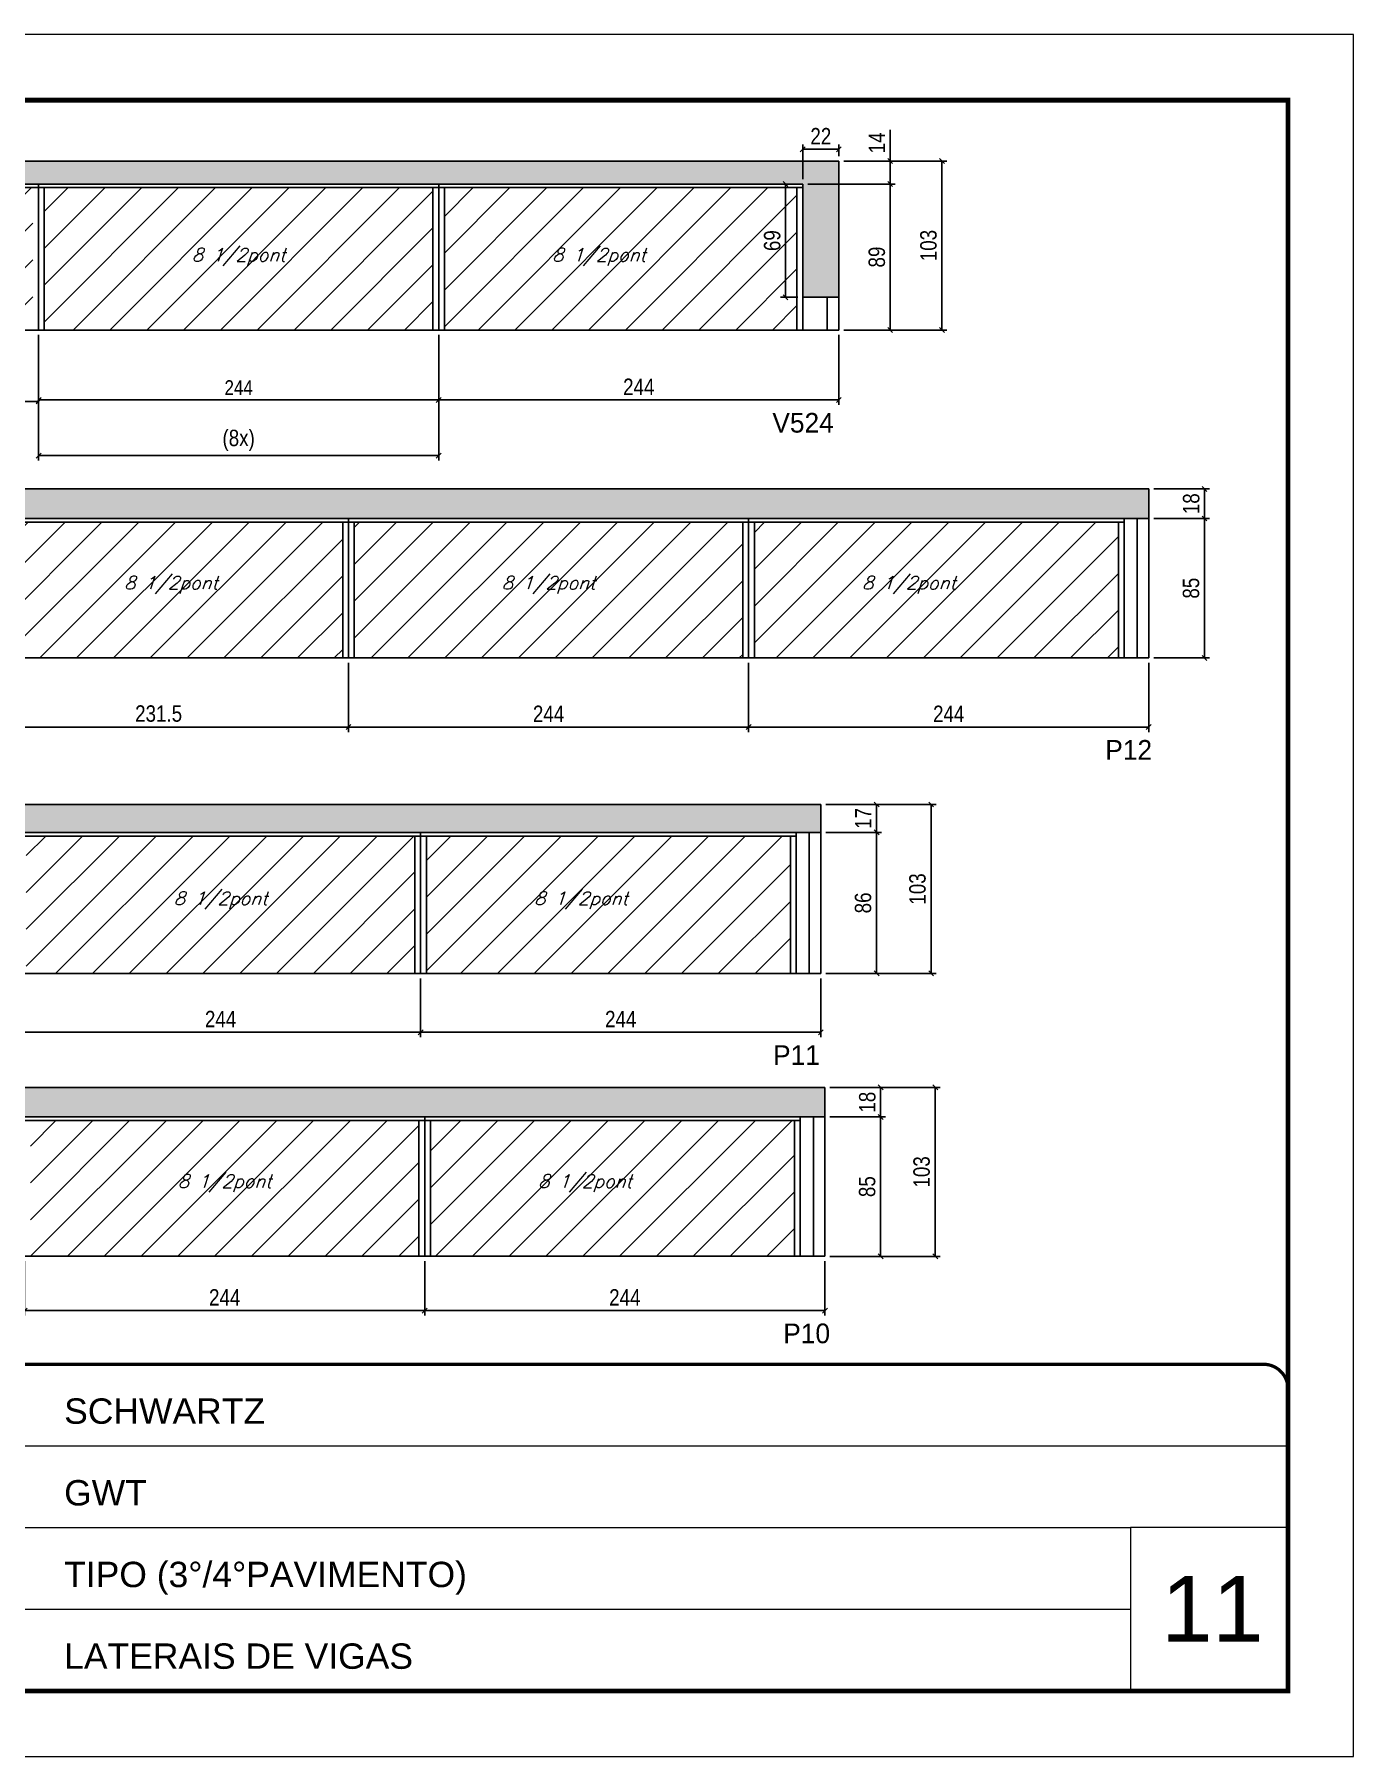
# Model space of a CAD drawing. Extents: x 13154 to 22413, y 1253 to 30260.
# Drawn here: x 17018 to 17823, y 26522 to 27572 of the extents above; entities that cross this region are included whole.
import ezdxf

# ---------------------------------------------------------------- set-up
doc = ezdxf.new("R2010")
doc.units = 0
doc.linetypes.add('CONTINUO', pattern=[0])
doc.linetypes.add('DASHED', pattern=[0.75, 0.5, -0.25])
for name, color, linetype in [('5', 5, 'Continuous'), ('COTA', 241, 'Continuous'), ('Painéis', 200, 'Continuous'), ('SARR_2.2x7', 40, 'Continuous'), ('SARR_3.5x7', 81, 'Continuous'), ('texto', 7, 'Continuous')]:
    doc.layers.add(name, color=color, linetype=linetype)
for name, color, linetype, lineweight in [('CARIMBO', 255, 'Continuous', 9), ('Folhas', 255, 'Continuous', 9), ('Hachura', 251, 'Continuous', 9), ('SARRAFO DE PRESSAO', 251, 'DASHED', 9)]:
    doc.layers.add(name, color=color, linetype=linetype, lineweight=lineweight)
doc.styles.add('ARIAL', font='arial.ttf')
doc.styles.add('COTA TECNICA', font='techl___.ttf', dxfattribs={"height": 10})
doc.styles.add('COTA TECNICA-50', font='techl___.ttf', dxfattribs={"height": 9})
doc.styles.add('Romans', font='romans.shx')
doc.styles.add('ROMAS860', font='ROMAS860.SHX')
doc.dimstyles.new('COTA PAINEL-50', dxfattribs={"dimtxt": 9, "dimasz": 3, "dimexe": 3, "dimexo": 3, "dimgap": 3, "dimtad": 1, "dimdec": 1, "dimzin": 12, "dimdsep": 46, "dimtxsty": 'COTA TECNICA-50', "dimblk1": 'OBLIQUE', "dimblk2": 'OBLIQUE', "dimsah": 1, "dimcen": 0.9, "dimclrd": 4, "dimclre": 4, "dimclrt": 240, "dimadec": 1, "dimazin": 3, "dimtfac": 1, "dimtdec": 1, "dimtmove": 0, "dimatfit": 3, "dimfxl": 1, "dimtolj": 1, "dimtzin": 12, "dimarcsym": 0})
doc.dimstyles.new('PAINEL', dxfattribs={"dimtxt": 10, "dimasz": 3, "dimexe": 3, "dimexo": 3, "dimgap": 3, "dimtad": 1, "dimdec": 1, "dimzin": 12, "dimdsep": 46, "dimtxsty": 'COTA TECNICA', "dimblk1": 'OBLIQUE', "dimblk2": 'OBLIQUE', "dimsah": 1, "dimcen": 0.9, "dimclrd": 4, "dimclre": 4, "dimclrt": 240, "dimadec": 1, "dimazin": 3, "dimtfac": 1, "dimtdec": 1, "dimtmove": 0, "dimatfit": 3, "dimfxl": 1, "dimtolj": 1, "dimtzin": 12, "dimarcsym": 0})

# ---------------------------------------------------------------- blocks, each defined once
blk = doc.blocks.new('9999999999')
at = {"color": 30, "linetype": 'CONTINUO'}
for p, q in [((98564.6, 34379.6), (99584, 34379.6)), ((98564.6, 34329.8), (99488, 34329.8)), ((99584, 34329.8), (99488, 34329.8)), ((99488, 34329.8), (99488, 34230.2)), ((98564.6, 34280), (99488, 34280))]:
    blk.add_line(p, q, dxfattribs=at)
at = {"color": 30, "linetype": 'CONTINUO', "const_width": 2}
blk.add_lwpolyline([(99584, 34230.2), (99584, 34414.4, 0.414214), (99569, 34429.4), (98229, 34429.4, 0.414214), (98214, 34414.4), (98214, 34245.2, 0.414214), (98229, 34230.2), (99584, 34230.2)], format="xyb", dxfattribs=at)
at = {"layer": 'Folhas'}
blk.add_lwpolyline([(98139, 34190.2), (99624, 34190.2), (99624, 35240.2), (98139, 35240.2)], close=True, dxfattribs=at)
at = {"layer": 'Folhas', "color": 30, "const_width": 3}
blk.add_lwpolyline([(98214, 34230.2), (99584, 34230.2), (99584, 35200.2), (98214, 35200.2)], close=True, dxfattribs=at)
at = {"color": 7, "linetype": 'Continuous', "ltscale": 5, "style": 'ARIAL'}
for s, height, p in [('SCHWARTZ', 15.48, (98837.7, 34393.1)), ('GWT', 15.48, (98837.7, 34343.3)), ('TIPO (3°/4°PAVIMENTO)', 15.483, (98837.7, 34293.5)), ('LATERAIS DE VIGAS', 15.483, (98837.7, 34243.7))]:
    blk.add_text(s, height=height, dxfattribs=at).set_placement(p)
blk = doc.blocks.new('_Oblique')
at = {"color": 0, "linetype": 'ByBlock', "lineweight": -2}
blk.add_line((-0.5, -0.5), (0.5, 0.5), dxfattribs=at)
blk = doc.blocks.new('*D170')
at = {"layer": 'COTA', "color": 4, "linetype": 'ByBlock', "lineweight": -2, "transparency": 16777216}
for p, q in [((17021, 27388.8), (17021, 27346.2)), ((17265, 27388.8), (17265, 27346.2)), ((17021, 27349.2), (17265, 27349.2))]:
    blk.add_line(p, q, dxfattribs=at)
at = {"layer": 'Defpoints', "color": 0, "linetype": 'ByBlock', "transparency": 16777216}
for p in [(17021, 27391.8), (17265, 27391.8), (17265, 27349.2)]:
    blk.add_point(p, dxfattribs=at)
at = {"layer": 'COTA', "color": 4, "linetype": 'ByBlock', "lineweight": -2, "transparency": 16777216, "xscale": 3, "yscale": 3, "zscale": 3, "rotation": 180}
blk.add_blockref('_Oblique', (17021, 27349.2), dxfattribs=at)
at = {"layer": 'COTA', "color": 4, "linetype": 'ByBlock', "lineweight": -2, "transparency": 16777216, "xscale": 3, "yscale": 3, "zscale": 3}
blk.add_blockref('_Oblique', (17265, 27349.2), dxfattribs=at)
at = {"layer": 'COTA', "color": 240, "linetype": 'ByBlock', "transparency": 16777216, "insert": (17143, 27356.7), "char_height": 9, "attachment_point": 5, "style": 'COTA TECNICA-50'}
blk.add_mtext('\\A1;244', dxfattribs=at)
blk = doc.blocks.new('*D172')
at = {"layer": 'COTA', "color": 4, "linetype": 'ByBlock', "lineweight": -2, "transparency": 16777216}
for p, q in [((16777, 27388.8), (16777, 27345.3)), ((17021, 27388.8), (17021, 27345.3)), ((17021, 27348.3), (16777, 27348.3))]:
    blk.add_line(p, q, dxfattribs=at)
at = {"layer": 'Defpoints', "color": 0, "linetype": 'ByBlock', "transparency": 16777216}
for p in [(16777, 27391.8), (17021, 27391.8), (16777, 27348.3)]:
    blk.add_point(p, dxfattribs=at)
at = {"layer": 'COTA', "color": 4, "linetype": 'ByBlock', "lineweight": -2, "transparency": 16777216, "xscale": 3, "yscale": 3, "zscale": 3, "rotation": 180}
blk.add_blockref('_Oblique', (16777, 27348.3), dxfattribs=at)
at = {"layer": 'COTA', "color": 4, "linetype": 'ByBlock', "lineweight": -2, "transparency": 16777216, "xscale": 3, "yscale": 3, "zscale": 3}
blk.add_blockref('_Oblique', (17021, 27348.3), dxfattribs=at)
at = {"layer": 'COTA', "color": 240, "linetype": 'ByBlock', "transparency": 16777216, "insert": (16899, 27356.3), "char_height": 10, "attachment_point": 5, "style": 'COTA TECNICA'}
blk.add_mtext('\\A1;244', dxfattribs=at)
blk = doc.blocks.new('*D173')
at = {"layer": 'COTA', "color": 4, "linetype": 'ByBlock', "lineweight": -2, "transparency": 16777216}
for p, q in [((17265, 27388.8), (17265, 27346.2)), ((17509, 27388.8), (17509, 27346.2)), ((17265, 27349.2), (17509, 27349.2))]:
    blk.add_line(p, q, dxfattribs=at)
at = {"layer": 'Defpoints', "color": 0, "linetype": 'ByBlock', "transparency": 16777216}
for p in [(17265, 27391.8), (17509, 27391.8), (17509, 27349.2)]:
    blk.add_point(p, dxfattribs=at)
at = {"layer": 'COTA', "color": 4, "linetype": 'ByBlock', "lineweight": -2, "transparency": 16777216, "xscale": 3, "yscale": 3, "zscale": 3, "rotation": 180}
blk.add_blockref('_Oblique', (17265, 27349.2), dxfattribs=at)
at = {"layer": 'COTA', "color": 4, "linetype": 'ByBlock', "lineweight": -2, "transparency": 16777216, "xscale": 3, "yscale": 3, "zscale": 3}
blk.add_blockref('_Oblique', (17509, 27349.2), dxfattribs=at)
at = {"layer": 'COTA', "color": 240, "linetype": 'ByBlock', "transparency": 16777216, "insert": (17387, 27357.2), "char_height": 10, "attachment_point": 5, "style": 'COTA TECNICA'}
blk.add_mtext('\\A1;244', dxfattribs=at)
blk = doc.blocks.new('*D174')
at = {"layer": 'COTA', "color": 4, "linetype": 'ByBlock', "lineweight": -2, "transparency": 16777216}
for p, q in [((17512, 27494.8), (17574.9, 27494.8)), ((17571.9, 27391.8), (17571.9, 27494.8)), ((17512, 27391.8), (17574.9, 27391.8))]:
    blk.add_line(p, q, dxfattribs=at)
at = {"layer": 'Defpoints', "color": 0, "linetype": 'ByBlock', "transparency": 16777216}
for p in [(17509, 27494.8), (17571.9, 27494.8), (17509, 27391.8)]:
    blk.add_point(p, dxfattribs=at)
at = {"layer": 'COTA', "color": 4, "linetype": 'ByBlock', "lineweight": -2, "transparency": 16777216, "xscale": 3, "yscale": 3, "zscale": 3}
for p, rotation in [((17571.9, 27494.8), 90), ((17571.9, 27391.8), 270)]:
    blk.add_blockref('_Oblique', p, dxfattribs=dict(at, rotation=rotation))
at = {"layer": 'COTA', "color": 240, "linetype": 'ByBlock', "transparency": 16777216, "insert": (17563.7, 27443.3), "char_height": 10, "attachment_point": 5, "rotation": 90, "style": 'COTA TECNICA'}
blk.add_mtext('\\A1;103', dxfattribs=at)
blk = doc.blocks.new('*D171')
at = {"layer": 'COTA', "color": 4, "lineweight": -2, "transparency": 16777216}
for p, q in [((17490, 27480.8), (17543.3, 27480.8)), ((17540.3, 27480.8), (17540.3, 27391.8)), ((17512, 27391.8), (17543.3, 27391.8))]:
    blk.add_line(p, q, dxfattribs=at)
at = {"layer": 'Defpoints', "color": 0, "transparency": 16777216}
for p in [(17487, 27480.8), (17509, 27391.8), (17540.3, 27391.8)]:
    blk.add_point(p, dxfattribs=at)
at = {"layer": 'COTA', "color": 4, "lineweight": -2, "transparency": 16777216, "xscale": 3, "yscale": 3, "zscale": 3}
for p, rotation in [((17540.3, 27480.8), 90), ((17540.3, 27391.8), 270)]:
    blk.add_blockref('_Oblique', p, dxfattribs=dict(at, rotation=rotation))
at = {"layer": 'COTA', "color": 240, "transparency": 16777216, "insert": (17532.2, 27436.3), "char_height": 10, "attachment_point": 5, "rotation": 90, "style": 'COTA TECNICA'}
blk.add_mtext('\\A1;89', dxfattribs=at)
blk = doc.blocks.new('*D175')
at = {"layer": 'COTA', "color": 4, "lineweight": -2, "transparency": 16777216}
for p, q in [((17540.3, 27494.8), (17540.3, 27513.9)), ((17512, 27494.8), (17543.3, 27494.8)), ((17540.3, 27480.8), (17540.3, 27494.8)), ((17490, 27480.8), (17543.3, 27480.8))]:
    blk.add_line(p, q, dxfattribs=at)
at = {"layer": 'Defpoints', "color": 0, "transparency": 16777216}
for p in [(17509, 27494.8), (17540.3, 27494.8), (17487, 27480.8)]:
    blk.add_point(p, dxfattribs=at)
at = {"layer": 'COTA', "color": 4, "lineweight": -2, "transparency": 16777216, "xscale": 3, "yscale": 3, "zscale": 3}
for p, rotation in [((17540.3, 27494.8), 90), ((17540.3, 27480.8), 270)]:
    blk.add_blockref('_Oblique', p, dxfattribs=dict(at, rotation=rotation))
at = {"layer": 'COTA', "color": 240, "transparency": 16777216, "insert": (17532.2, 27505.9), "char_height": 10, "attachment_point": 5, "rotation": 90, "style": 'COTA TECNICA'}
blk.add_mtext('\\A1;14', dxfattribs=at)
blk = doc.blocks.new('*D176')
at = {"layer": 'COTA', "color": 4, "lineweight": -2, "transparency": 16777216}
for p, q in [((17021, 27388.8), (17021, 27312.2)), ((17265, 27388.8), (17265, 27312.2)), ((17021, 27315.2), (17265, 27315.2))]:
    blk.add_line(p, q, dxfattribs=at)
at = {"layer": 'Defpoints', "color": 0, "transparency": 16777216}
for p in [(17021, 27391.8), (17265, 27391.8), (17265, 27315.2)]:
    blk.add_point(p, dxfattribs=at)
at = {"layer": 'COTA', "color": 4, "lineweight": -2, "transparency": 16777216, "xscale": 3, "yscale": 3, "zscale": 3, "rotation": 180}
blk.add_blockref('_Oblique', (17021, 27315.2), dxfattribs=at)
at = {"layer": 'COTA', "color": 4, "lineweight": -2, "transparency": 16777216, "xscale": 3, "yscale": 3, "zscale": 3}
blk.add_blockref('_Oblique', (17265, 27315.2), dxfattribs=at)
at = {"layer": 'COTA', "color": 240, "transparency": 16777216, "insert": (17143, 27324.5), "char_height": 10, "attachment_point": 5, "style": 'COTA TECNICA'}
blk.add_mtext('\\A1;(8x)', dxfattribs=at)
blk = doc.blocks.new('*D177')
at = {"layer": 'COTA', "color": 4, "lineweight": -2, "transparency": 16777216}
for p, q in [((17487, 27483.8), (17487, 27505)), ((17487, 27502), (17509, 27502)), ((17509, 27497.8), (17509, 27505))]:
    blk.add_line(p, q, dxfattribs=at)
at = {"layer": 'Defpoints', "color": 0, "transparency": 16777216}
for p in [(17509, 27502), (17509, 27494.8), (17487, 27480.8)]:
    blk.add_point(p, dxfattribs=at)
at = {"layer": 'COTA', "color": 4, "lineweight": -2, "transparency": 16777216, "xscale": 3, "yscale": 3, "zscale": 3, "rotation": 180}
blk.add_blockref('_Oblique', (17487, 27502), dxfattribs=at)
at = {"layer": 'COTA', "color": 4, "lineweight": -2, "transparency": 16777216, "xscale": 3, "yscale": 3, "zscale": 3}
blk.add_blockref('_Oblique', (17509, 27502), dxfattribs=at)
at = {"layer": 'COTA', "color": 240, "transparency": 16777216, "insert": (17498, 27510), "char_height": 10, "attachment_point": 5, "style": 'COTA TECNICA'}
blk.add_mtext('\\A1;22', dxfattribs=at)
blk = doc.blocks.new('*D178')
at = {"layer": 'COTA', "color": 4, "lineweight": -2, "transparency": 16777216}
for p, q in [((17484, 27480.8), (17473.5, 27480.8)), ((17476.5, 27411.8), (17476.5, 27480.8)), ((17484, 27411.8), (17473.5, 27411.8))]:
    blk.add_line(p, q, dxfattribs=at)
at = {"layer": 'Defpoints', "color": 0, "transparency": 16777216}
for p in [(17476.5, 27480.8), (17487, 27480.8), (17487, 27411.8)]:
    blk.add_point(p, dxfattribs=at)
at = {"layer": 'COTA', "color": 4, "lineweight": -2, "transparency": 16777216, "xscale": 3, "yscale": 3, "zscale": 3}
for p, rotation in [((17476.5, 27480.8), 90), ((17476.5, 27411.8), 270)]:
    blk.add_blockref('_Oblique', p, dxfattribs=dict(at, rotation=rotation))
at = {"layer": 'COTA', "color": 240, "transparency": 16777216, "insert": (17468.4, 27446.3), "char_height": 10, "attachment_point": 5, "rotation": 90, "style": 'COTA TECNICA'}
blk.add_mtext('\\A1;69', dxfattribs=at)
blk = doc.blocks.new('*D183')
at = {"layer": 'COTA', "color": 4, "lineweight": -2, "transparency": 16777216}
for p, q in [((16978.5, 27188.9), (16978.5, 27146.7)), ((17210, 27188.9), (17210, 27146.7)), ((16978.5, 27149.7), (17210, 27149.7))]:
    blk.add_line(p, q, dxfattribs=at)
at = {"layer": 'Defpoints', "color": 0, "transparency": 16777216}
for p in [(16978.5, 27191.9), (17210, 27191.9), (17210, 27149.7)]:
    blk.add_point(p, dxfattribs=at)
at = {"layer": 'COTA', "color": 4, "lineweight": -2, "transparency": 16777216, "xscale": 3, "yscale": 3, "zscale": 3, "rotation": 180}
blk.add_blockref('_Oblique', (16978.5, 27149.7), dxfattribs=at)
at = {"layer": 'COTA', "color": 4, "lineweight": -2, "transparency": 16777216, "xscale": 3, "yscale": 3, "zscale": 3}
blk.add_blockref('_Oblique', (17210, 27149.7), dxfattribs=at)
at = {"layer": 'COTA', "color": 240, "transparency": 16777216, "insert": (17094.2, 27157.9), "char_height": 10, "attachment_point": 5, "style": 'COTA TECNICA'}
blk.add_mtext('\\A1;231.5', dxfattribs=at)
blk = doc.blocks.new('*D184')
at = {"layer": 'COTA', "color": 4, "lineweight": -2, "transparency": 16777216}
for p, q in [((17210, 27188.9), (17210, 27146.7)), ((17454, 27188.9), (17454, 27146.7)), ((17210, 27149.7), (17454, 27149.7))]:
    blk.add_line(p, q, dxfattribs=at)
at = {"layer": 'Defpoints', "color": 0, "transparency": 16777216}
for p in [(17210, 27191.9), (17454, 27191.9), (17454, 27149.7)]:
    blk.add_point(p, dxfattribs=at)
at = {"layer": 'COTA', "color": 4, "lineweight": -2, "transparency": 16777216, "xscale": 3, "yscale": 3, "zscale": 3, "rotation": 180}
blk.add_blockref('_Oblique', (17210, 27149.7), dxfattribs=at)
at = {"layer": 'COTA', "color": 4, "lineweight": -2, "transparency": 16777216, "xscale": 3, "yscale": 3, "zscale": 3}
blk.add_blockref('_Oblique', (17454, 27149.7), dxfattribs=at)
at = {"layer": 'COTA', "color": 240, "transparency": 16777216, "insert": (17332, 27157.8), "char_height": 10, "attachment_point": 5, "style": 'COTA TECNICA'}
blk.add_mtext('\\A1;244', dxfattribs=at)
blk = doc.blocks.new('*D185')
at = {"layer": 'COTA', "color": 4, "lineweight": -2, "transparency": 16777216}
for p, q in [((17454, 27188.9), (17454, 27146.7)), ((17698, 27188.9), (17698, 27146.7)), ((17454, 27149.7), (17698, 27149.7))]:
    blk.add_line(p, q, dxfattribs=at)
at = {"layer": 'Defpoints', "color": 0, "transparency": 16777216}
for p in [(17454, 27191.9), (17698, 27191.9), (17698, 27149.7)]:
    blk.add_point(p, dxfattribs=at)
at = {"layer": 'COTA', "color": 4, "lineweight": -2, "transparency": 16777216, "xscale": 3, "yscale": 3, "zscale": 3, "rotation": 180}
blk.add_blockref('_Oblique', (17454, 27149.7), dxfattribs=at)
at = {"layer": 'COTA', "color": 4, "lineweight": -2, "transparency": 16777216, "xscale": 3, "yscale": 3, "zscale": 3}
blk.add_blockref('_Oblique', (17698, 27149.7), dxfattribs=at)
at = {"layer": 'COTA', "color": 240, "transparency": 16777216, "insert": (17576, 27157.8), "char_height": 10, "attachment_point": 5, "style": 'COTA TECNICA'}
blk.add_mtext('\\A1;244', dxfattribs=at)
blk = doc.blocks.new('*D186')
at = {"layer": 'COTA', "color": 4, "lineweight": -2, "transparency": 16777216}
for p, q in [((17701, 27276.9), (17735, 27276.9)), ((17732, 27276.9), (17732, 27191.9)), ((17701, 27191.9), (17735, 27191.9))]:
    blk.add_line(p, q, dxfattribs=at)
at = {"layer": 'Defpoints', "color": 0, "transparency": 16777216}
for p in [(17698, 27276.9), (17698, 27191.9), (17732, 27191.9)]:
    blk.add_point(p, dxfattribs=at)
at = {"layer": 'COTA', "color": 4, "lineweight": -2, "transparency": 16777216, "xscale": 3, "yscale": 3, "zscale": 3}
for p, rotation in [((17732, 27276.9), 90), ((17732, 27191.9), 270)]:
    blk.add_blockref('_Oblique', p, dxfattribs=dict(at, rotation=rotation))
at = {"layer": 'COTA', "color": 240, "transparency": 16777216, "insert": (17723.8, 27234.4), "char_height": 10, "attachment_point": 5, "rotation": 90, "style": 'COTA TECNICA'}
blk.add_mtext('\\A1;85', dxfattribs=at)
blk = doc.blocks.new('*D187')
at = {"layer": 'COTA', "color": 4, "lineweight": -2, "transparency": 16777216}
for p, q in [((17701, 27294.9), (17735, 27294.9)), ((17732, 27276.9), (17732, 27294.9)), ((17701, 27276.9), (17735, 27276.9))]:
    blk.add_line(p, q, dxfattribs=at)
at = {"layer": 'Defpoints', "color": 0, "transparency": 16777216}
for p in [(17698, 27294.9), (17732, 27294.9), (17698, 27276.9)]:
    blk.add_point(p, dxfattribs=at)
at = {"layer": 'COTA', "color": 4, "lineweight": -2, "transparency": 16777216, "xscale": 3, "yscale": 3, "zscale": 3}
for p, rotation in [((17732, 27294.9), 90), ((17732, 27276.9), 270)]:
    blk.add_blockref('_Oblique', p, dxfattribs=dict(at, rotation=rotation))
at = {"layer": 'COTA', "color": 240, "transparency": 16777216, "insert": (17723.9, 27285.9), "char_height": 10, "attachment_point": 5, "rotation": 90, "style": 'COTA TECNICA'}
blk.add_mtext('\\A1;18', dxfattribs=at)
blk = doc.blocks.new('*D189')
at = {"layer": 'COTA', "color": 4, "lineweight": -2, "transparency": 16777216}
for p, q in [((17010, 26996.5), (17010, 26960.6)), ((17254, 26996.5), (17254, 26960.6)), ((17010, 26963.6), (17254, 26963.6))]:
    blk.add_line(p, q, dxfattribs=at)
at = {"layer": 'Defpoints', "color": 0, "transparency": 16777216}
for p in [(17010, 26999.5), (17254, 26999.5), (17254, 26963.6)]:
    blk.add_point(p, dxfattribs=at)
at = {"layer": 'COTA', "color": 4, "lineweight": -2, "transparency": 16777216, "xscale": 3, "yscale": 3, "zscale": 3, "rotation": 180}
blk.add_blockref('_Oblique', (17010, 26963.6), dxfattribs=at)
at = {"layer": 'COTA', "color": 4, "lineweight": -2, "transparency": 16777216, "xscale": 3, "yscale": 3, "zscale": 3}
blk.add_blockref('_Oblique', (17254, 26963.6), dxfattribs=at)
at = {"layer": 'COTA', "color": 240, "transparency": 16777216, "insert": (17132, 26971.7), "char_height": 10, "attachment_point": 5, "style": 'COTA TECNICA'}
blk.add_mtext('\\A1;244', dxfattribs=at)
blk = doc.blocks.new('*D190')
at = {"layer": 'COTA', "color": 4, "lineweight": -2, "transparency": 16777216}
for p, q in [((17254, 26996.5), (17254, 26960.6)), ((17498, 26996.5), (17498, 26960.6)), ((17254, 26963.6), (17498, 26963.6))]:
    blk.add_line(p, q, dxfattribs=at)
at = {"layer": 'Defpoints', "color": 0, "transparency": 16777216}
for p in [(17254, 26999.5), (17498, 26999.5), (17498, 26963.6)]:
    blk.add_point(p, dxfattribs=at)
at = {"layer": 'COTA', "color": 4, "lineweight": -2, "transparency": 16777216, "xscale": 3, "yscale": 3, "zscale": 3, "rotation": 180}
blk.add_blockref('_Oblique', (17254, 26963.6), dxfattribs=at)
at = {"layer": 'COTA', "color": 4, "lineweight": -2, "transparency": 16777216, "xscale": 3, "yscale": 3, "zscale": 3}
blk.add_blockref('_Oblique', (17498, 26963.6), dxfattribs=at)
at = {"layer": 'COTA', "color": 240, "transparency": 16777216, "insert": (17376, 26971.7), "char_height": 10, "attachment_point": 5, "style": 'COTA TECNICA'}
blk.add_mtext('\\A1;244', dxfattribs=at)
blk = doc.blocks.new('*D191')
at = {"layer": 'COTA', "color": 4, "lineweight": -2, "transparency": 16777216}
for p, q in [((17501, 27085.5), (17535, 27085.5)), ((17532, 27085.5), (17532, 26999.5)), ((17501, 26999.5), (17535, 26999.5))]:
    blk.add_line(p, q, dxfattribs=at)
at = {"layer": 'Defpoints', "color": 0, "transparency": 16777216}
for p in [(17498, 27085.5), (17498, 26999.5), (17532, 26999.5)]:
    blk.add_point(p, dxfattribs=at)
at = {"layer": 'COTA', "color": 4, "lineweight": -2, "transparency": 16777216, "xscale": 3, "yscale": 3, "zscale": 3}
for p, rotation in [((17532, 27085.5), 90), ((17532, 26999.5), 270)]:
    blk.add_blockref('_Oblique', p, dxfattribs=dict(at, rotation=rotation))
at = {"layer": 'COTA', "color": 240, "transparency": 16777216, "insert": (17523.8, 27042.5), "char_height": 10, "attachment_point": 5, "rotation": 90, "style": 'COTA TECNICA'}
blk.add_mtext('\\A1;86', dxfattribs=at)
blk = doc.blocks.new('*D192')
at = {"layer": 'COTA', "color": 4, "lineweight": -2, "transparency": 16777216}
for p, q in [((17501, 27102.5), (17535, 27102.5)), ((17532, 27085.5), (17532, 27102.5)), ((17501, 27085.5), (17535, 27085.5))]:
    blk.add_line(p, q, dxfattribs=at)
at = {"layer": 'Defpoints', "color": 0, "transparency": 16777216}
for p in [(17498, 27102.5), (17532, 27102.5), (17498, 27085.5)]:
    blk.add_point(p, dxfattribs=at)
at = {"layer": 'COTA', "color": 4, "lineweight": -2, "transparency": 16777216, "xscale": 3, "yscale": 3, "zscale": 3}
for p, rotation in [((17532, 27102.5), 90), ((17532, 27085.5), 270)]:
    blk.add_blockref('_Oblique', p, dxfattribs=dict(at, rotation=rotation))
at = {"layer": 'COTA', "color": 240, "transparency": 16777216, "insert": (17523.9, 27094), "char_height": 10, "attachment_point": 5, "rotation": 90, "style": 'COTA TECNICA'}
blk.add_mtext('\\A1;17', dxfattribs=at)
blk = doc.blocks.new('*D193')
at = {"layer": 'COTA', "color": 4, "lineweight": -2, "transparency": 16777216}
for p, q in [((17501, 27102.5), (17568.3, 27102.5)), ((17565.3, 26999.5), (17565.3, 27102.5)), ((17501, 26999.5), (17568.3, 26999.5))]:
    blk.add_line(p, q, dxfattribs=at)
at = {"layer": 'Defpoints', "color": 0, "transparency": 16777216}
for p in [(17498, 27102.5), (17565.3, 27102.5), (17498, 26999.5)]:
    blk.add_point(p, dxfattribs=at)
at = {"layer": 'COTA', "color": 4, "lineweight": -2, "transparency": 16777216, "xscale": 3, "yscale": 3, "zscale": 3}
for p, rotation in [((17565.3, 27102.5), 90), ((17565.3, 26999.5), 270)]:
    blk.add_blockref('_Oblique', p, dxfattribs=dict(at, rotation=rotation))
at = {"layer": 'COTA', "color": 240, "transparency": 16777216, "insert": (17557, 27051), "char_height": 10, "attachment_point": 5, "rotation": 90, "style": 'COTA TECNICA'}
blk.add_mtext('\\A1;103', dxfattribs=at)
blk = doc.blocks.new('*D196')
at = {"layer": 'COTA', "color": 4, "lineweight": -2, "transparency": 16777216}
for p, q in [((17012.5, 26824), (17012.5, 26790.9)), ((17256.5, 26824), (17256.5, 26790.9)), ((17012.5, 26793.9), (17256.5, 26793.9))]:
    blk.add_line(p, q, dxfattribs=at)
at = {"layer": 'Defpoints', "color": 0, "transparency": 16777216}
for p in [(17012.5, 26827), (17256.5, 26827), (17256.5, 26793.9)]:
    blk.add_point(p, dxfattribs=at)
at = {"layer": 'COTA', "color": 4, "lineweight": -2, "transparency": 16777216, "xscale": 3, "yscale": 3, "zscale": 3, "rotation": 180}
blk.add_blockref('_Oblique', (17012.5, 26793.9), dxfattribs=at)
at = {"layer": 'COTA', "color": 4, "lineweight": -2, "transparency": 16777216, "xscale": 3, "yscale": 3, "zscale": 3}
blk.add_blockref('_Oblique', (17256.5, 26793.9), dxfattribs=at)
at = {"layer": 'COTA', "color": 240, "transparency": 16777216, "insert": (17134.5, 26802), "char_height": 10, "attachment_point": 5, "style": 'COTA TECNICA'}
blk.add_mtext('\\A1;244', dxfattribs=at)
blk = doc.blocks.new('*D197')
at = {"layer": 'COTA', "color": 4, "lineweight": -2, "transparency": 16777216}
for p, q in [((17256.5, 26824), (17256.5, 26790.9)), ((17500.5, 26824), (17500.5, 26790.9)), ((17256.5, 26793.9), (17500.5, 26793.9))]:
    blk.add_line(p, q, dxfattribs=at)
at = {"layer": 'Defpoints', "color": 0, "transparency": 16777216}
for p in [(17256.5, 26827), (17500.5, 26827), (17500.5, 26793.9)]:
    blk.add_point(p, dxfattribs=at)
at = {"layer": 'COTA', "color": 4, "lineweight": -2, "transparency": 16777216, "xscale": 3, "yscale": 3, "zscale": 3, "rotation": 180}
blk.add_blockref('_Oblique', (17256.5, 26793.9), dxfattribs=at)
at = {"layer": 'COTA', "color": 4, "lineweight": -2, "transparency": 16777216, "xscale": 3, "yscale": 3, "zscale": 3}
blk.add_blockref('_Oblique', (17500.5, 26793.9), dxfattribs=at)
at = {"layer": 'COTA', "color": 240, "transparency": 16777216, "insert": (17378.5, 26802), "char_height": 10, "attachment_point": 5, "style": 'COTA TECNICA'}
blk.add_mtext('\\A1;244', dxfattribs=at)
blk = doc.blocks.new('*D198')
at = {"layer": 'COTA', "color": 4, "lineweight": -2, "transparency": 16777216}
for p, q in [((17503.5, 26912), (17537.5, 26912)), ((17534.5, 26912), (17534.5, 26827)), ((17503.5, 26827), (17537.5, 26827))]:
    blk.add_line(p, q, dxfattribs=at)
at = {"layer": 'Defpoints', "color": 0, "transparency": 16777216}
for p in [(17500.5, 26912), (17500.5, 26827), (17534.5, 26827)]:
    blk.add_point(p, dxfattribs=at)
at = {"layer": 'COTA', "color": 4, "lineweight": -2, "transparency": 16777216, "xscale": 3, "yscale": 3, "zscale": 3}
for p, rotation in [((17534.5, 26912), 90), ((17534.5, 26827), 270)]:
    blk.add_blockref('_Oblique', p, dxfattribs=dict(at, rotation=rotation))
at = {"layer": 'COTA', "color": 240, "transparency": 16777216, "insert": (17526.3, 26869.5), "char_height": 10, "attachment_point": 5, "rotation": 90, "style": 'COTA TECNICA'}
blk.add_mtext('\\A1;85', dxfattribs=at)
blk = doc.blocks.new('*D199')
at = {"layer": 'COTA', "color": 4, "lineweight": -2, "transparency": 16777216}
for p, q in [((17503.5, 26930), (17537.5, 26930)), ((17534.5, 26912), (17534.5, 26930)), ((17503.5, 26912), (17537.5, 26912))]:
    blk.add_line(p, q, dxfattribs=at)
at = {"layer": 'Defpoints', "color": 0, "transparency": 16777216}
for p in [(17500.5, 26930), (17534.5, 26930), (17500.5, 26912)]:
    blk.add_point(p, dxfattribs=at)
at = {"layer": 'COTA', "color": 4, "lineweight": -2, "transparency": 16777216, "xscale": 3, "yscale": 3, "zscale": 3}
for p, rotation in [((17534.5, 26930), 90), ((17534.5, 26912), 270)]:
    blk.add_blockref('_Oblique', p, dxfattribs=dict(at, rotation=rotation))
at = {"layer": 'COTA', "color": 240, "transparency": 16777216, "insert": (17526.4, 26921), "char_height": 10, "attachment_point": 5, "rotation": 90, "style": 'COTA TECNICA'}
blk.add_mtext('\\A1;18', dxfattribs=at)
blk = doc.blocks.new('*D194')
at = {"layer": 'COTA', "color": 4, "lineweight": -2, "transparency": 16777216}
for p, q in [((17503.5, 26930), (17570.8, 26930)), ((17567.8, 26827), (17567.8, 26930)), ((17503.5, 26827), (17570.8, 26827))]:
    blk.add_line(p, q, dxfattribs=at)
at = {"layer": 'Defpoints', "color": 0, "transparency": 16777216}
for p in [(17500.5, 26930), (17567.8, 26930), (17500.5, 26827)]:
    blk.add_point(p, dxfattribs=at)
at = {"layer": 'COTA', "color": 4, "lineweight": -2, "transparency": 16777216, "xscale": 3, "yscale": 3, "zscale": 3}
for p, rotation in [((17567.8, 26930), 90), ((17567.8, 26827), 270)]:
    blk.add_blockref('_Oblique', p, dxfattribs=dict(at, rotation=rotation))
at = {"layer": 'COTA', "color": 240, "transparency": 16777216, "insert": (17559.5, 26878.5), "char_height": 10, "attachment_point": 5, "rotation": 90, "style": 'COTA TECNICA'}
blk.add_mtext('\\A1;103', dxfattribs=at)

msp = doc.modelspace()

# ---------------------------------------------------------------- hatches: boundary and pattern name
at = {"layer": 'COTA'}
h = msp.add_hatch(dxfattribs=at)
h.set_pattern_fill('AR-CONC', color=256, scale=0.03)
h.set_pattern_definition([(50, (-91.7323, 15.632), (5.4655401, -0.47817257), [0.5715, -6.2865]), (355, (-91.732, 15.632), (-1.0573026, 5.7317054), [0.4572, -5.0292175]), (100.451445, (-91.277, 15.5923), (4.4082374, 5.2535326), [0.4857003, -5.3427073]), (46.1842, (-91.732, 17.156), (8.1323712, -1.2612698), [0.85725, -9.42975]), (96.635558, (-91.0546, 17.051), (7.122124, 7.4227837), [0.7285507, -8.0140682]), (351.18415, (-91.732, 17.156), (7.122124, 7.4227837), [0.685799, -7.543792]), (21, (-90.9703, 16.775), (4.54843174, -3.06795595), [0.5715, -6.2865]), (326, (-90.97, 16.775), (1.85406085, 5.525639), [0.4572, -5.0292]), (71.451445, (-90.591, 16.5195), (6.4024926, 2.4576831), [0.4857003, -5.3426981]), (37.5, (-91.7323, 15.6322), (0.0926581, 2.53665117), [0, -4.96824, 0, -5.1054, 0, -5.04825]), (7.5, (-91.7323, 15.6322), (2.00458988, 3.00541724), [0, -2.91084, 0, -4.85394, 0, -1.92405]), (327.5, (-93.4315, 15.6322), (4.06771786, -0.17186232), [0, -1.905, 0, -5.9436, 0, -7.8867]), (317.5, (-94.1935, 15.632), (4.44387544, 0.76279473), [0, -2.4765, 0, -3.94716, 0, -5.6007])])
h.paths.add_polyline_path([(17486.98, 27411.81), (17508.98, 27411.81), (17508.98, 27494.81), (16776.98, 27494.81), (16776.98, 27480.81), (17486.98, 27480.81)])
h = msp.add_hatch(dxfattribs=at)
h.set_pattern_fill('AR-CONC', color=256, scale=0.03)
h.set_pattern_definition([(50, (0, 24.428), (5.4655401, -0.47817257), [0.5715, -6.2865]), (355, (0, 24.428), (-1.0573026, 5.7317054), [0.4572, -5.0292175]), (100.451445, (0.4555, 24.388), (4.4082374, 5.2535326), [0.4857003, -5.3427073]), (46.1842, (0, 25.952), (8.1323712, -1.2612698), [0.85725, -9.42975]), (96.635558, (0.678, 25.847), (7.122124, 7.4227837), [0.7285507, -8.0140682]), (351.18415, (0, 25.952), (7.122124, 7.4227837), [0.685799, -7.543792]), (21, (0.762, 25.571), (4.54843174, -3.06795595), [0.5715, -6.2865]), (326, (0.762, 25.571), (1.85406085, 5.525639), [0.4572, -5.0292]), (71.451445, (1.141, 25.315), (6.4024926, 2.4576831), [0.4857003, -5.3426981]), (37.5, (0, 24.4278), (0.0926581, 2.53665117), [0, -4.96824, 0, -5.1054, 0, -5.04825]), (7.5, (0, 24.4278), (2.00458988, 3.00541724), [0, -2.91084, 0, -4.85394, 0, -1.92405]), (327.5, (-1.6993, 24.4278), (4.06771786, -0.17186232), [0, -1.905, 0, -5.9436, 0, -7.8867]), (317.5, (-2.4613, 24.428), (4.44387544, 0.76279473), [0, -2.4765, 0, -3.94716, 0, -5.6007])])
h.paths.add_polyline_path([(16956.48, 27211.88), (16978.48, 27211.88), (16978.48, 27276.88), (17697.98, 27276.88), (17697.98, 27294.88), (16778.98, 27294.88), (16778.98, 27281.88), (16956.48, 27281.88)])
h = msp.add_hatch(dxfattribs=at)
h.set_pattern_fill('AR-CONC', color=256, scale=0.03)
h.paths.add_polyline_path([(17497.98, 27085.49), (17497.98, 27102.49), (16776.98, 27102.49), (16776.98, 27085.49)])
h = msp.add_hatch(dxfattribs=at)
h.set_pattern_fill('AR-CONC', color=256, scale=0.03)
h.set_pattern_definition([(50, (2.5, -172.444), (5.4655401, -0.47817257), [0.5715, -6.2865]), (355, (2.5, -172.444), (-1.0573026, 5.7317054), [0.4572, -5.0292175]), (100.451445, (2.9555, -172.4837), (4.4082374, 5.2535326), [0.4857003, -5.3427073]), (46.1842, (2.5, -170.92), (8.1323712, -1.2612698), [0.85725, -9.42975]), (96.635558, (3.178, -171.025), (7.122124, 7.4227837), [0.7285507, -8.0140682]), (351.18415, (2.5, -170.92), (7.122124, 7.4227837), [0.685799, -7.543792]), (21, (3.262, -171.301), (4.54843174, -3.06795595), [0.5715, -6.2865]), (326, (3.262, -171.301), (1.85406085, 5.525639), [0.4572, -5.0292]), (71.451445, (3.641, -171.5565), (6.4024926, 2.4576831), [0.4857003, -5.3426981]), (37.5, (2.5, -172.4439), (0.0926581, 2.53665117), [0, -4.96824, 0, -5.1054, 0, -5.04825]), (7.5, (2.5, -172.444), (2.00458988, 3.00541724), [0, -2.91084, 0, -4.85394, 0, -1.92405]), (327.5, (0.8007, -172.4439), (4.06771786, -0.17186232), [0, -1.905, 0, -5.9436, 0, -7.8867]), (317.5, (0.0387, -172.444), (4.44387544, 0.76279473), [0, -2.4765, 0, -3.94716, 0, -5.6007])])
h.paths.add_polyline_path([(17500.48, 26912.05), (17500.48, 26930.05), (16776.98, 26930.05), (16776.98, 26912.05)])
at = {"layer": 'Hachura', "linetype": 'ByBlock'}
h = msp.add_hatch(dxfattribs=at)
h.set_pattern_fill('ANSI31', color=256, scale=5)
h.paths.add_polyline_path([(16795.48, 27478.61), (16795.48, 27391.81), (17017.48, 27391.81), (17017.48, 27478.61)])
h.paths.add_polyline_path([(17261.48, 27391.81), (17261.48, 27478.61), (17024.48, 27478.61), (17024.48, 27391.81)])
h.paths.add_polyline_path([(17483.48, 27391.81), (17483.48, 27478.61), (17268.48, 27478.61), (17268.48, 27391.81)])
h.paths.add_polyline_path([(16952.98, 27191.88), (16952.98, 27279.68), (16797.48, 27279.68), (16797.48, 27191.88)])
h.paths.add_polyline_path([(17206.48, 27191.88), (17206.48, 27274.68), (16981.98, 27274.68), (16981.98, 27191.88)])
h.paths.add_polyline_path([(17450.48, 27191.88), (17450.48, 27274.68), (17213.48, 27274.68), (17213.48, 27191.88)])
h.paths.add_polyline_path([(17679.48, 27191.88), (17679.48, 27274.68), (17457.48, 27274.68), (17457.48, 27191.88)])
h.paths.add_polyline_path([(17479.48, 26999.49), (17479.48, 27083.29), (17257.48, 27083.29), (17257.48, 26999.49)])
h.paths.add_polyline_path([(17013.48, 27083.29), (17013.48, 26999.49), (17250.48, 26999.49), (17250.48, 27083.29)])
h.paths.add_polyline_path([(17006.48, 27083.29), (16795.48, 27083.29), (16795.48, 26999.49), (17006.48, 26999.49)])
h.paths.add_polyline_path([(16795.48, 26909.85), (16795.48, 26827.05), (17008.98, 26827.05), (17008.98, 26909.85)])
h.paths.add_polyline_path([(17015.98, 26909.85), (17015.98, 26827.05), (17252.98, 26827.05), (17252.98, 26909.85)])
h.paths.add_polyline_path([(17481.98, 26827.05), (17481.98, 26909.85), (17259.98, 26909.85), (17259.98, 26827.05)])

# ---------------------------------------------------------------- linework, layer by layer
at = {"layer": 'COTA', "linetype": 'ByBlock'}
for p, q in [((17508.98, 27494.81), (16776.98, 27494.81)), ((17508.98, 27411.81), (17508.98, 27494.81))]:
    msp.add_line(p, q, dxfattribs=at)
at = {"layer": 'COTA'}
for p, q in [((16778.98, 27294.88), (17697.98, 27294.88)), ((17697.98, 27276.88), (17697.98, 27294.88)), ((17497.98, 27102.49), (16776.98, 27102.49)), ((17497.98, 27085.49), (17497.98, 27102.49)), ((17500.48, 26930.05), (16776.98, 26930.05)), ((17500.48, 26912.05), (17500.48, 26930.05))]:
    msp.add_line(p, q, dxfattribs=at)
at = {"layer": 'Painéis', "linetype": 'Continuous'}
for p, q in [((16776.98, 27480.81), (17486.98, 27480.81)), ((17020.98, 27391.81), (17020.98, 27480.81)), ((17264.98, 27391.81), (17264.98, 27480.81)), ((17486.98, 27411.81), (17486.98, 27480.81)), ((17508.98, 27411.81), (17486.98, 27411.81)), ((17508.98, 27391.81), (17508.98, 27411.81)), ((17508.98, 27391.81), (16776.98, 27391.81)), ((16978.48, 27276.88), (17697.98, 27276.88)), ((17209.98, 27191.88), (17209.98, 27276.88)), ((17453.98, 27191.88), (17453.98, 27276.88)), ((17697.98, 27191.88), (17697.98, 27276.88)), ((17697.98, 27191.88), (16778.98, 27191.88)), ((16776.98, 27085.49), (17497.98, 27085.49)), ((17253.98, 26999.49), (17253.98, 27085.49)), ((17497.98, 26999.49), (17497.98, 27085.49)), ((16776.98, 26999.49), (17497.98, 26999.49)), ((16776.98, 26912.05), (17500.48, 26912.05)), ((17256.48, 26827.05), (17256.48, 26912.05)), ((17500.48, 26827.05), (17500.48, 26912.05)), ((16776.98, 26827.05), (17500.48, 26827.05))]:
    msp.add_line(p, q, dxfattribs=at)
at = {"layer": 'SARR_2.2x7', "linetype": 'Continuous'}
for p, q in [((16791.98, 27478.61), (17020.98, 27478.61)), ((17020.98, 27478.61), (17264.98, 27478.61)), ((17264.98, 27478.61), (17486.98, 27478.61)), ((17501.98, 27411.81), (17501.98, 27391.81)), ((16978.48, 27274.68), (17209.98, 27274.68)), ((17209.98, 27274.68), (17453.98, 27274.68)), ((17453.98, 27274.68), (17682.98, 27274.68)), ((17690.98, 27276.88), (17690.98, 27191.88)), ((17009.98, 27083.29), (17253.98, 27083.29)), ((17253.98, 27083.29), (17482.98, 27083.29)), ((17490.98, 27085.49), (17490.98, 26999.49)), ((17493.48, 26912.05), (17493.48, 26827.05)), ((17012.48, 26909.85), (17256.48, 26909.85)), ((17256.48, 26909.85), (17485.48, 26909.85))]:
    msp.add_line(p, q, dxfattribs=at)
at = {"layer": 'SARR_3.5x7'}
for p, q in [((17024.48, 27478.61), (17024.48, 27391.81)), ((17261.48, 27478.61), (17261.48, 27391.81)), ((17268.48, 27478.61), (17268.48, 27391.81)), ((17483.48, 27478.61), (17483.48, 27391.81)), ((17486.98, 27411.81), (17486.98, 27391.81)), ((17206.48, 27274.68), (17206.48, 27191.88)), ((17213.48, 27274.68), (17213.48, 27191.88)), ((17450.48, 27274.68), (17450.48, 27191.88)), ((17457.48, 27274.68), (17457.48, 27191.88)), ((17679.48, 27274.68), (17679.48, 27191.88)), ((17682.98, 27276.88), (17682.98, 27191.88)), ((17250.48, 27083.29), (17250.48, 26999.49)), ((17257.48, 27083.29), (17257.48, 26999.49)), ((17479.48, 27083.29), (17479.48, 26999.49)), ((17482.98, 27085.49), (17482.98, 26999.49)), ((17485.48, 26912.05), (17485.48, 26827.05)), ((17252.98, 26909.85), (17252.98, 26827.05)), ((17259.98, 26909.85), (17259.98, 26827.05)), ((17481.98, 26909.85), (17481.98, 26827.05))]:
    msp.add_line(p, q, dxfattribs=at)

# ---------------------------------------------------------------- block references
at = {"layer": 'SARRAFO DE PRESSAO', "color": 6, "linetype": 'ByBlock'}
msp.add_blockref('9999999999', (-81801.1, -7668.18), dxfattribs=at)

# ---------------------------------------------------------------- texts
at = {"layer": '5', "linetype": 'Continuous', "style": 'ROMAS860'}
for s, p in [('V524', (17468.46, 27329.26)), ('P12', (17671.48, 27129.83)), ('P11', (17468.88, 26943.7)), ('P10', (17475.11, 26774.03))]:
    msp.add_text(s, height=12, rotation=359.99996, dxfattribs=at).set_placement(p)
at = {"layer": 'CARIMBO', "style": 'ARIAL'}
msp.add_text('11', height=40, dxfattribs=at).set_placement((17705.74, 26592.17))
at = {"layer": 'texto', "color": 2, "char_height": 8, "attachment_point": 5, "style": 'Romans'}
for insert in [(17142.98, 27436.31), (17362.73, 27436.31), (17101.73, 27236.38), (17331.98, 27236.38), (17551.73, 27236.38), (17131.98, 27043.99), (17351.73, 27043.99), (17134.48, 26871.55), (17354.23, 26871.55)]:
    msp.add_mtext('{\\Q19;\\C256;8 1/2pont}', dxfattribs=dict(at, insert=insert))

# ---------------------------------------------------------------- dimensions: what is measured, and where the dimension line sits
at = {"layer": 'COTA'}
for base, p1, p2, picture, middle in [((17508.98, 27501.96), (17486.98, 27480.81), (17508.98, 27494.81), '*D177', (17497.98, 27509.96)), ((17209.98, 27149.73), (16978.48, 27191.88), (17209.98, 27191.88), '*D183', (17094.23, 27157.95))]:
    dim = msp.add_linear_dim(base=base, p1=p1, p2=p2, dimstyle='PAINEL', dxfattribs=at)
    dim.commit()
    dim.dimension.update_dxf_attribs({"geometry": picture, "text_midpoint": middle})
for base, p1, p2, picture, middle in [((17540.29, 27494.81), (17486.98, 27480.81), (17508.98, 27494.81), '*D175', (17532.21, 27505.86)), ((17476.5, 27480.81), (17486.98, 27411.81), (17486.98, 27480.81), '*D178', (17468.37, 27446.31)), ((17540.29, 27391.81), (17486.98, 27480.81), (17508.98, 27391.81), '*D171', (17532.18, 27436.31)), ((17731.97, 27294.88), (17697.98, 27276.88), (17697.98, 27294.88), '*D187', (17723.87, 27285.88)), ((17731.97, 27191.88), (17697.98, 27276.88), (17697.98, 27191.88), '*D186', (17723.84, 27234.38)), ((17531.97, 27102.49), (17497.98, 27085.49), (17497.98, 27102.49), '*D192', (17523.89, 27093.99)), ((17565.25, 27102.49), (17497.98, 26999.49), (17497.98, 27102.49), '*D193', (17557.03, 27050.99)), ((17531.97, 26999.49), (17497.98, 27085.49), (17497.98, 26999.49), '*D191', (17523.84, 27042.49)), ((17534.47, 26930.05), (17500.48, 26912.05), (17500.48, 26930.05), '*D199', (17526.37, 26921.05)), ((17567.75, 26930.05), (17500.48, 26827.05), (17500.48, 26930.05), '*D194', (17559.53, 26878.55)), ((17534.47, 26827.05), (17500.48, 26912.05), (17500.48, 26827.05), '*D198', (17526.34, 26869.55))]:
    dim = msp.add_linear_dim(base=base, p1=p1, p2=p2, angle=90, dimstyle='PAINEL', dxfattribs=at)
    dim.commit()
    dim.dimension.update_dxf_attribs({"geometry": picture, "text_midpoint": middle})
at = {"layer": 'COTA', "linetype": 'ByBlock'}
for base, p1, p2, angle, picture, middle in [((17571.89, 27494.81), (17508.98, 27391.81), (17508.98, 27494.81), 90, '*D174', (17563.67, 27443.31)), ((16776.98, 27348.26), (17020.98, 27391.81), (16776.98, 27391.81), 180, '*D172', (16898.98, 27356.34))]:
    dim = msp.add_linear_dim(base=base, p1=p1, p2=p2, angle=angle, dimstyle='PAINEL', dxfattribs=at)
    dim.commit()
    dim.dimension.update_dxf_attribs({"geometry": picture, "text_midpoint": middle})
dim = msp.add_linear_dim(base=(17264.98, 27349.16), p1=(17020.98, 27391.81), p2=(17264.98, 27391.81), angle=180, dimstyle='COTA PAINEL-50', override={"dimarcsym": 1}, dxfattribs=at)
dim.commit()
dim.dimension.update_dxf_attribs({"geometry": '*D170', "text_midpoint": (17142.98, 27356.73)})
at = {"layer": 'COTA'}
dim = msp.add_linear_dim(base=(17264.98, 27315.24), p1=(17020.98, 27391.81), p2=(17264.98, 27391.81), text='(8x)', dimstyle='PAINEL', dxfattribs=at)
dim.commit()
dim.dimension.update_dxf_attribs({"geometry": '*D176', "text_midpoint": (17142.98, 27324.46)})
at = {"layer": 'COTA', "linetype": 'ByBlock'}
dim = msp.add_linear_dim(base=(17508.98, 27349.16), p1=(17264.98, 27391.81), p2=(17508.98, 27391.81), dimstyle='PAINEL', dxfattribs=at)
dim.commit()
dim.dimension.update_dxf_attribs({"geometry": '*D173', "text_midpoint": (17386.98, 27357.24)})
at = {"layer": 'COTA'}
for base, p1, p2, picture, middle in [((17453.98, 27149.73), (17209.98, 27191.88), (17453.98, 27191.88), '*D184', (17331.98, 27157.8)), ((17697.98, 27149.73), (17453.98, 27191.88), (17697.98, 27191.88), '*D185', (17575.98, 27157.8)), ((17253.98, 26963.59), (17009.98, 26999.49), (17253.98, 26999.49), '*D189', (17131.98, 26971.67)), ((17497.98, 26963.59), (17253.98, 26999.49), (17497.98, 26999.49), '*D190', (17375.98, 26971.67)), ((17256.48, 26793.93), (17012.48, 26827.05), (17256.48, 26827.05), '*D196', (17134.48, 26802.01)), ((17500.48, 26793.93), (17256.48, 26827.05), (17500.48, 26827.05), '*D197', (17378.48, 26802.01))]:
    dim = msp.add_linear_dim(base=base, p1=p1, p2=p2, dimstyle='PAINEL', override={"dimtmove": 1}, dxfattribs=at)
    dim.commit()
    dim.dimension.update_dxf_attribs({"geometry": picture, "text_midpoint": middle})

doc.saveas('drawing.dxf')
